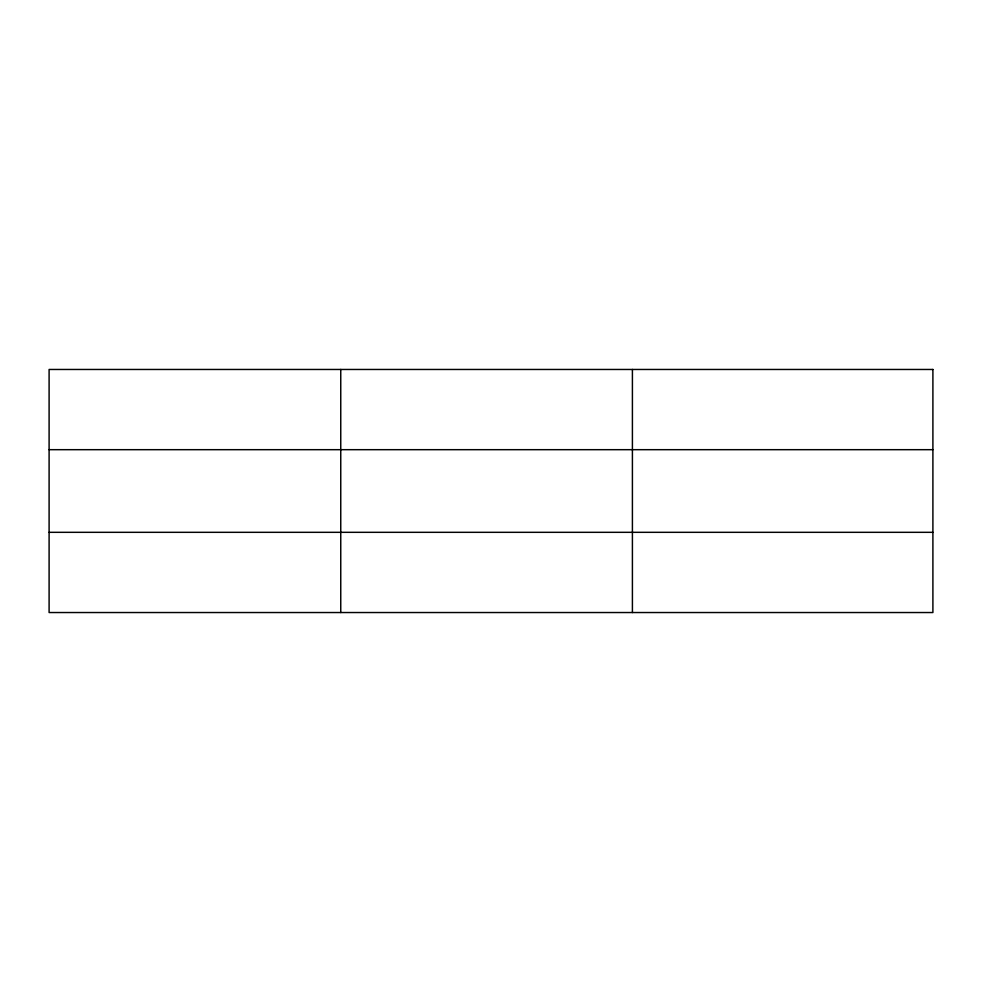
<?xml version="1.0" encoding="UTF-8"?>
<svg xmlns="http://www.w3.org/2000/svg" width="982" height="982" viewBox="0 0 982 982"><rect width="100%" height="100%" fill="white"/><g stroke="black" fill="none" stroke-linecap="round" stroke-linejoin="round"><path stroke-width="1.47" d="M340.754 612.535L340.754 369.465M632.408 612.535L632.408 369.465M49.1 449.682L932.9 449.682M49.1 532.318L932.9 532.318M932.9 369.465L932.9 612.535L49.1 612.535L49.1 369.465L932.9 369.465"/></g></svg>
